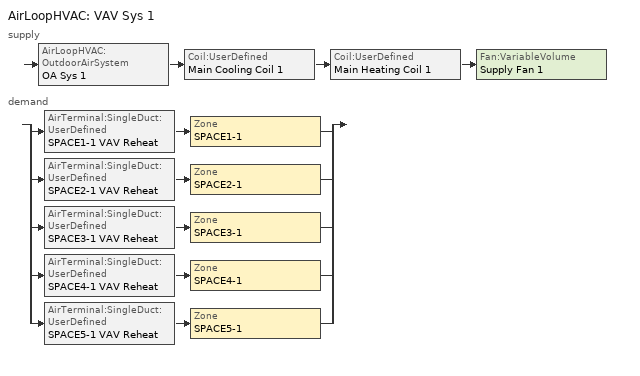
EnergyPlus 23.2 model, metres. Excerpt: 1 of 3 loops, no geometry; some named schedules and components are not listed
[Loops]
AirLoopHVAC 'VAV Sys 1'
 supply: AirLoopHVAC:OutdoorAirSystem 'OA Sys 1' > Coil:UserDefined 'Main Cooling Coil 1' > Coil:UserDefined 'Main Heating Coil 1' > Fan:VariableVolume 'Supply Fan 1'
 demand: split
  | AirTerminal:SingleDuct:UserDefined 'SPACE1-1 VAV Reheat' > Zone 'SPACE1-1'
  | AirTerminal:SingleDuct:UserDefined 'SPACE2-1 VAV Reheat' > Zone 'SPACE2-1'
  | AirTerminal:SingleDuct:UserDefined 'SPACE3-1 VAV Reheat' > Zone 'SPACE3-1'
  | AirTerminal:SingleDuct:UserDefined 'SPACE4-1 VAV Reheat' > Zone 'SPACE4-1'
  | AirTerminal:SingleDuct:UserDefined 'SPACE5-1 VAV Reheat' > Zone 'SPACE5-1'
[AirLoopHVAC]
VAV Sys 1: Design supply air flow rate=Autosize
[AirLoopHVAC:ReturnPlenum]
Return-Plenum-1: Zone=PLENUM-1
[AirTerminal:SingleDuct:UserDefined] Number of plant loop connections=1
Name | Model setup and sizing program calling manager | Overall model simulation program calling manager
SPACE1-1 VAV Reheat | Space1 ATU Init Programs | Space1 ATU Sim Programs
SPACE2-1 VAV Reheat | Space2 ATU Init Programs | Space2 ATU Sim Programs
SPACE3-1 VAV Reheat | Space3 ATU Init Programs | Space3 ATU Sim Programs
SPACE4-1 VAV Reheat | Space4 ATU Init Programs | Space4 ATU Sim Programs
SPACE5-1 VAV Reheat | Space5 ATU Init Programs | Space5 ATU Sim Programs
[Coil:UserDefined] Number of air connections=1; Plant connection is used=Yes
Name | Model setup and sizing program calling manager | Overall model simulation program calling manager
Main Cooling Coil 1 | Main Cooling Coil Init Program Manager | Main Cooling Coil Model Program Manager
Main Heating Coil 1 | Main Heating Coil Init Program Manager | Main Heating Coil Model Program Manager
[Controller:OutdoorAir]
OA Controller 1: Economizer control action type=ModulateFlow; Economizer control type=NoEconomizer; Economizer maximum limit dry bulb temperature=19; Economizer minimum limit dry bulb temperature=4.6; Lockout type=NoLockout; Maximum outdoor air flow rate=Autosize; Minimum limit type=FixedMinimum; Minimum outdoor air flow rate=Autosize; Minimum outdoor air schedule=Min OA Sched
[EnergyManagementSystem:Actuator]
Name | Actuated component control type | Actuated component type | Actuated component unique
CWcoil1_Air_MdotOut | Mass Flow Rate | Air Connection 1 | MAIN COOLING COIL 1
CWcoil1_Air_Tout | Outlet Temperature | Air Connection 1 | MAIN COOLING COIL 1
CWcoil1_Air_Wout | Outlet Humidity Ratio | Air Connection 1 | MAIN COOLING COIL 1
CWcoil1_Mdot_Max | Maximum Mass Flow Rate | Plant Connection | Main Cooling Coil 1
CWcoil1_Mdot_Min | Minimum Mass Flow Rate | Plant Connection | Main Cooling Coil 1
CWcoil1_Water_DesignVdot | Design Volume Flow Rate | Plant Connection | Main Cooling Coil 1
CWcoil1_Water_MdotRequest | Mass Flow Rate | Plant Connection | Main Cooling Coil 1
CWcoil1_Water_Tout | Outlet Temperature | Plant Connection | Main Cooling Coil 1
HWcoil1_Air_MdotOut | Mass Flow Rate | Air Connection 1 | MAIN Heating COIL 1
HWcoil1_Air_Tout | Outlet Temperature | Air Connection 1 | MAIN Heating COIL 1
HWcoil1_Air_Wout | Outlet Humidity Ratio | Air Connection 1 | MAIN Heating COIL 1
HWcoil1_Mdot_Max | Maximum Mass Flow Rate | Plant Connection | Main Heating Coil 1
HWcoil1_Mdot_Min | Minimum Mass Flow Rate | Plant Connection | Main Heating Coil 1
HWcoil1_Water_DesignVdot | Design Volume Flow Rate | Plant Connection | Main Heating Coil 1
HWcoil1_Water_MdotRequest | Mass Flow Rate | Plant Connection | Main Heating Coil 1
HWcoil1_Water_Tout | Outlet Temperature | Plant Connection | Main Heating Coil 1
Space1ATU_HW_DesignVdot | Design Volume Flow Rate | Plant Connection 1 | SPACE1-1 VAV REHEAT
Space1ATU_HW_MdotMax | Maximum Mass Flow Rate | Plant Connection 1 | SPACE1-1 VAV REHEAT
Space1ATU_HW_MdotMin | Minimum Mass Flow Rate | Plant Connection 1 | SPACE1-1 VAV REHEAT
Space1ATU_HW_MdotRequest | Mass Flow Rate | Plant Connection 1 | SPACE1-1 VAV REHEAT
Space1ATU_HW_Tout | Outlet Temperature | Plant Connection 1 | SPACE1-1 VAV REHEAT
Space1ATU_PrimAir_MdotIn | Inlet Mass Flow Rate | Primary Air Connection | SPACE1-1 VAV Reheat
Space1ATU_PrimAir_MdotOut | Outlet Mass Flow Rate | Primary Air Connection | SPACE1-1 VAV Reheat
Space1ATU_PrimAir_Tout | Outlet Temperature | Primary Air Connection | SPACE1-1 VAV Reheat
Space1ATU_PrimAir_Wout | Outlet Humidity Ratio | Primary Air Connection | SPACE1-1 VAV Reheat
Space2ATU_HW_DesignVdot | Design Volume Flow Rate | Plant Connection 1 | SPACE2-1 VAV REHEAT
Space2ATU_HW_MdotMax | Maximum Mass Flow Rate | Plant Connection 1 | SPACE2-1 VAV REHEAT
Space2ATU_HW_MdotMin | Minimum Mass Flow Rate | Plant Connection 1 | SPACE2-1 VAV REHEAT
Space2ATU_HW_MdotRequest | Mass Flow Rate | Plant Connection 1 | SPACE2-1 VAV REHEAT
Space2ATU_HW_Tout | Outlet Temperature | Plant Connection 1 | SPACE2-1 VAV REHEAT
Space2ATU_PrimAir_MdotIn | Inlet Mass Flow Rate | Primary Air Connection | SPACE2-1 VAV Reheat
Space2ATU_PrimAir_MdotOut | Outlet Mass Flow Rate | Primary Air Connection | SPACE2-1 VAV Reheat
Space2ATU_PrimAir_Tout | Outlet Temperature | Primary Air Connection | SPACE2-1 VAV Reheat
Space2ATU_PrimAir_Wout | Outlet Humidity Ratio | Primary Air Connection | SPACE2-1 VAV Reheat
Space3ATU_HW_DesignVdot | Design Volume Flow Rate | Plant Connection 1 | SPACE3-1 VAV REHEAT
Space3ATU_HW_MdotMax | Maximum Mass Flow Rate | Plant Connection 1 | SPACE3-1 VAV REHEAT
Space3ATU_HW_MdotMin | Minimum Mass Flow Rate | Plant Connection 1 | SPACE3-1 VAV REHEAT
Space3ATU_HW_MdotRequest | Mass Flow Rate | Plant Connection 1 | SPACE3-1 VAV REHEAT
Space3ATU_HW_Tout | Outlet Temperature | Plant Connection 1 | SPACE3-1 VAV REHEAT
Space3ATU_PrimAir_MdotIn | Inlet Mass Flow Rate | Primary Air Connection | SPACE3-1 VAV Reheat
Space3ATU_PrimAir_MdotOut | Outlet Mass Flow Rate | Primary Air Connection | SPACE3-1 VAV Reheat
Space3ATU_PrimAir_Tout | Outlet Temperature | Primary Air Connection | SPACE3-1 VAV Reheat
Space3ATU_PrimAir_Wout | Outlet Humidity Ratio | Primary Air Connection | SPACE3-1 VAV Reheat
Space4ATU_HW_DesignVdot | Design Volume Flow Rate | Plant Connection 1 | SPACE4-1 VAV REHEAT
Space4ATU_HW_MdotMax | Maximum Mass Flow Rate | Plant Connection 1 | SPACE4-1 VAV REHEAT
Space4ATU_HW_MdotMin | Minimum Mass Flow Rate | Plant Connection 1 | SPACE4-1 VAV REHEAT
Space4ATU_HW_MdotRequest | Mass Flow Rate | Plant Connection 1 | SPACE4-1 VAV REHEAT
Space4ATU_HW_Tout | Outlet Temperature | Plant Connection 1 | SPACE4-1 VAV REHEAT
Space4ATU_PrimAir_MdotIn | Inlet Mass Flow Rate | Primary Air Connection | SPACE4-1 VAV Reheat
Space4ATU_PrimAir_MdotOut | Outlet Mass Flow Rate | Primary Air Connection | SPACE4-1 VAV Reheat
Space4ATU_PrimAir_Tout | Outlet Temperature | Primary Air Connection | SPACE4-1 VAV Reheat
Space4ATU_PrimAir_Wout | Outlet Humidity Ratio | Primary Air Connection | SPACE4-1 VAV Reheat
Space5ATU_HW_DesignVdot | Design Volume Flow Rate | Plant Connection 1 | SPACE5-1 VAV REHEAT
Space5ATU_HW_MdotMax | Maximum Mass Flow Rate | Plant Connection 1 | SPACE5-1 VAV REHEAT
Space5ATU_HW_MdotMin | Minimum Mass Flow Rate | Plant Connection 1 | SPACE5-1 VAV REHEAT
Space5ATU_HW_MdotRequest | Mass Flow Rate | Plant Connection 1 | SPACE5-1 VAV REHEAT
Space5ATU_HW_Tout | Outlet Temperature | Plant Connection 1 | SPACE5-1 VAV REHEAT
Space5ATU_PrimAir_MdotIn | Inlet Mass Flow Rate | Primary Air Connection | SPACE5-1 VAV Reheat
Space5ATU_PrimAir_MdotOut | Outlet Mass Flow Rate | Primary Air Connection | SPACE5-1 VAV Reheat
Space5ATU_PrimAir_Tout | Outlet Temperature | Primary Air Connection | SPACE5-1 VAV Reheat
Space5ATU_PrimAir_Wout | Outlet Humidity Ratio | Primary Air Connection | SPACE5-1 VAV Reheat
[EnergyManagementSystem:InternalVariable]
Name | Internal data index key | Internal data type
CWcoil1_Air_Mdot | MAIN COOLING COIL 1 | Inlet Mass Flow Rate for Air Connection 1
CWcoil1_Air_Tinlet | MAIN COOLING COIL 1 | Inlet Temperature for Air Connection 1
CWcoil1_Air_Winlet | MAIN COOLING COIL 1 | Inlet Humidity Ratio for Air Connection 1
CWcoil1_Air_cp | MAIN COOLING COIL 1 | Inlet Specific Heat for Air Connection 1
CWcoil1_Air_rho | MAIN COOLING COIL 1 | Inlet Density for Air Connection 1
CWcoil1_Water_Mdot | MAIN COOLING COIL 1 | Inlet Mass Flow Rate for Plant Connection
CWcoil1_Water_Tinlet | MAIN COOLING COIL 1 | Inlet Temperature for Plant Connection
CWcoil1_Water_cp | MAIN COOLING COIL 1 | Inlet Specific Heat for Plant Connection
CWcoil1_Water_rho | MAIN COOLING COIL 1 | Inlet Density for Plant Connection
HWcoil1_Air_Mdot | MAIN Heating COIL 1 | Inlet Mass Flow Rate for Air Connection 1
HWcoil1_Air_Tinlet | MAIN Heating COIL 1 | Inlet Temperature for Air Connection 1
HWcoil1_Air_Winlet | MAIN Heating COIL 1 | Inlet Humidity Ratio for Air Connection 1
HWcoil1_Air_cp | MAIN Heating COIL 1 | Inlet Specific Heat for Air Connection 1
HWcoil1_Air_rho | MAIN Heating COIL 1 | Inlet Density for Air Connection 1
HWcoil1_Water_Mdot | MAIN Heating COIL 1 | Inlet Mass Flow Rate for Plant Connection
HWcoil1_Water_Tinlet | MAIN Heating COIL 1 | Inlet Temperature for Plant Connection
HWcoil1_Water_cp | MAIN Heating COIL 1 | Inlet Specific Heat for Plant Connection
HWcoil1_Water_rho | MAIN Heating COIL 1 | Inlet Density for Plant Connection
OA_Design_Tdb | VAV SYS 1 | Air System Cooling Design Outdoor Air Temperature
OA_Design_Vdot | VAV SYS 1 | Air System Outdoor Air Design Volume Flow Rate
OA_Design_W | VAV SYS 1 | Air System Cooling Design Outdoor Air Humidity Ratio
Space1ATU_CoolAirMdot | SPACE1-1 | Final Zone Design Cooling Air Mass Flow Rate
Space1ATU_HW_MdotIn | SPACE1-1 VAV REHEAT | Inlet Mass Flow Rate for Plant Connection 1
Space1ATU_HW_Tin | SPACE1-1 VAV REHEAT | Inlet Temperature for Plant Connection 1
Space1ATU_HW_cp | SPACE1-1 VAV REHEAT | Inlet Specific Heat for Plant Connection 1
Space1ATU_HW_rho | SPACE1-1 VAV REHEAT | Inlet Density for Plant Connection 1
Space1ATU_HeatAirMdot | SPACE1-1 | Final Zone Design Heating Air Mass Flow Rate
Space1ATU_PrimAir_Tinlet | SPACE1-1 VAV REHEAT | Inlet Temperature for Primary Air Connection
Space1ATU_PrimAir_Winlet | SPACE1-1 VAV REHEAT | Inlet Humidity Ratio for Primary Air Connection
Space1ATU_PrimAir_cp | SPACE1-1 VAV REHEAT | Inlet Specific Heat for Primary Air Connection
Space1ATU_PrimAir_rho | SPACE1-1 VAV REHEAT | Inlet Density for Primary Air Connection
Space1ATU_Qdot_ToCoolSP | SPACE1-1 VAV REHEAT | Remaining Sensible Load to Cooling Setpoint
Space1ATU_Qdot_ToHeatSP | SPACE1-1 VAV REHEAT | Remaining Sensible Load to Heating Setpoint
Space2ATU_CoolAirMdot | SPACE2-1 | Final Zone Design Cooling Air Mass Flow Rate
Space2ATU_HW_MdotIn | SPACE2-1 VAV REHEAT | Inlet Mass Flow Rate for Plant Connection 1
Space2ATU_HW_Tin | SPACE2-1 VAV REHEAT | Inlet Temperature for Plant Connection 1
Space2ATU_HW_cp | SPACE2-1 VAV REHEAT | Inlet Specific Heat for Plant Connection 1
Space2ATU_HW_rho | SPACE2-1 VAV REHEAT | Inlet Density for Plant Connection 1
Space2ATU_HeatAirMdot | SPACE2-1 | Final Zone Design Heating Air Mass Flow Rate
Space2ATU_PrimAir_Tinlet | SPACE2-1 VAV REHEAT | Inlet Temperature for Primary Air Connection
Space2ATU_PrimAir_Winlet | SPACE2-1 VAV REHEAT | Inlet Humidity Ratio for Primary Air Connection
Space2ATU_PrimAir_cp | SPACE2-1 VAV REHEAT | Inlet Specific Heat for Primary Air Connection
Space2ATU_PrimAir_rho | SPACE2-1 VAV REHEAT | Inlet Density for Primary Air Connection
Space2ATU_Qdot_ToCoolSP | SPACE2-1 VAV REHEAT | Remaining Sensible Load to Cooling Setpoint
Space2ATU_Qdot_ToHeatSP | SPACE2-1 VAV REHEAT | Remaining Sensible Load to Heating Setpoint
Space3ATU_CoolAirMdot | SPACE3-1 | Final Zone Design Cooling Air Mass Flow Rate
Space3ATU_HW_MdotIn | SPACE3-1 VAV REHEAT | Inlet Mass Flow Rate for Plant Connection 1
Space3ATU_HW_Tin | SPACE3-1 VAV REHEAT | Inlet Temperature for Plant Connection 1
Space3ATU_HW_cp | SPACE3-1 VAV REHEAT | Inlet Specific Heat for Plant Connection 1
Space3ATU_HW_rho | SPACE3-1 VAV REHEAT | Inlet Density for Plant Connection 1
Space3ATU_HeatAirMdot | SPACE3-1 | Final Zone Design Heating Air Mass Flow Rate
Space3ATU_PrimAir_Tinlet | SPACE3-1 VAV REHEAT | Inlet Temperature for Primary Air Connection
Space3ATU_PrimAir_Winlet | SPACE3-1 VAV REHEAT | Inlet Humidity Ratio for Primary Air Connection
Space3ATU_PrimAir_cp | SPACE3-1 VAV REHEAT | Inlet Specific Heat for Primary Air Connection
Space3ATU_PrimAir_rho | SPACE3-1 VAV REHEAT | Inlet Density for Primary Air Connection
Space3ATU_Qdot_ToCoolSP | SPACE3-1 VAV REHEAT | Remaining Sensible Load to Cooling Setpoint
Space3ATU_Qdot_ToHeatSP | SPACE3-1 VAV REHEAT | Remaining Sensible Load to Heating Setpoint
Space4ATU_CoolAirMdot | SPACE4-1 | Final Zone Design Cooling Air Mass Flow Rate
Space4ATU_HW_MdotIn | SPACE4-1 VAV REHEAT | Inlet Mass Flow Rate for Plant Connection 1
Space4ATU_HW_Tin | SPACE4-1 VAV REHEAT | Inlet Temperature for Plant Connection 1
Space4ATU_HW_cp | SPACE4-1 VAV REHEAT | Inlet Specific Heat for Plant Connection 1
Space4ATU_HW_rho | SPACE4-1 VAV REHEAT | Inlet Density for Plant Connection 1
Space4ATU_HeatAirMdot | SPACE4-1 | Final Zone Design Heating Air Mass Flow Rate
Space4ATU_PrimAir_Tinlet | SPACE4-1 VAV REHEAT | Inlet Temperature for Primary Air Connection
Space4ATU_PrimAir_Winlet | SPACE4-1 VAV REHEAT | Inlet Humidity Ratio for Primary Air Connection
Space4ATU_PrimAir_cp | SPACE4-1 VAV REHEAT | Inlet Specific Heat for Primary Air Connection
Space4ATU_PrimAir_rho | SPACE4-1 VAV REHEAT | Inlet Density for Primary Air Connection
Space4ATU_Qdot_ToCoolSP | SPACE4-1 VAV REHEAT | Remaining Sensible Load to Cooling Setpoint
Space4ATU_Qdot_ToHeatSP | SPACE4-1 VAV REHEAT | Remaining Sensible Load to Heating Setpoint
Space5ATU_CoolAirMdot | SPACE5-1 | Final Zone Design Cooling Air Mass Flow Rate
Space5ATU_HW_MdotIn | SPACE5-1 VAV REHEAT | Inlet Mass Flow Rate for Plant Connection 1
Space5ATU_HW_Tin | SPACE5-1 VAV REHEAT | Inlet Temperature for Plant Connection 1
Space5ATU_HW_cp | SPACE5-1 VAV REHEAT | Inlet Specific Heat for Plant Connection 1
Space5ATU_HW_rho | SPACE5-1 VAV REHEAT | Inlet Density for Plant Connection 1
Space5ATU_HeatAirMdot | SPACE5-1 | Final Zone Design Heating Air Mass Flow Rate
Space5ATU_PrimAir_Tinlet | SPACE5-1 VAV REHEAT | Inlet Temperature for Primary Air Connection
Space5ATU_PrimAir_Winlet | SPACE5-1 VAV REHEAT | Inlet Humidity Ratio for Primary Air Connection
Space5ATU_PrimAir_cp | SPACE5-1 VAV REHEAT | Inlet Specific Heat for Primary Air Connection
Space5ATU_PrimAir_rho | SPACE5-1 VAV REHEAT | Inlet Density for Primary Air Connection
Space5ATU_Qdot_ToCoolSP | SPACE5-1 VAV REHEAT | Remaining Sensible Load to Cooling Setpoint
Space5ATU_Qdot_ToHeatSP | SPACE5-1 VAV REHEAT | Remaining Sensible Load to Heating Setpoint
Sys1_CoolDes_Qdot | VAV SYS 1 | Air System Cooling Design Sensible Capacity
Sys1_Design_Vdot | VAV SYS 1 | Intermediate Air System Main Supply Volume Flow Rate
Sys1_HeatDes_Qdot | VAV SYS 1 | Air System Heating Design Sensible Capacity
[EnergyManagementSystem:MeteredOutputVariable] Group type=System; Resource type=EnergyTransfer; Units=J; Update frequency=SystemTimestep
Name | Ems program or subroutine | Ems variable | End use category
CWcoil1 tot cool Energy | MainCWCoil1_ModelOuput | CWcoil1_tot_cool_Energy | CoolingCoils
HWcoil1 tot heat Energy | MainHWCoil1_ModelOuput | HWcoil1_tot_heat_Energy | HeatingCoils
[EnergyManagementSystem:OutputVariable] Type of data in variable=Averaged; Units=W; Update frequency=SystemTimestep
Name | Ems program or subroutine | Ems variable
Main CW Coil Total Cooling Rate | MainCWCoil1_ModelOuput | CWcoil1_tot_cool_Power
Main HW Coil Total Heating Rate | MainHWCoil1_ModelOuput | HWcoil1_tot_heat_Power
Space 1 VAV Reheat Coil Total Heating Rate | Space1ATU_ModelOutput | Space1ATU_tot_heat_Power
Space 2 VAV Reheat Coil Total Heating Rate | Space2ATU_ModelOutput | Space2ATU_tot_heat_Power
Space 3 VAV Reheat Coil Total Heating Rate | Space3ATU_ModelOutput | Space3ATU_tot_heat_Power
Space 4 VAV Reheat Coil Total Heating Rate | Space4ATU_ModelOutput | Space4ATU_tot_heat_Power
Space 5 VAV Reheat Coil Total Heating Rate | Space5ATU_ModelOutput | Space5ATU_tot_heat_Power
[EnergyManagementSystem:Program]
ATU_Sim_Model: IF (ATU_Avail_Sched == 0.0); Set Air_MdotOut     = 0.0; Set HW_MdotRequest  = 0.0; Set HW_Tout    = HW_Tin; Set HWCoil_heat_Power    = 0.0; Set Air_Tout             = DeckAir_Tinlet; Set Air_Wout             = DeckAir_Winlet; Set DamperPosition = DamperMin; RETURN; ENDIF; Set Zone_H = @HFnTdbW Zone_T Zone_W; Set Zone_H_AtCoolSp = @HFnTdbW Zone_Tsp_Cool Zone_W; Set Zone_H_AtHeatSp = @HFnTdbW Zone_Tsp_Heat Zone_W; Set SupAir_H = @HFnTdbW DeckAir_Tinlet DeckAir_Winlet; IF Qdot_Req_toCoolSP < (0 - 10.0); Set ABS_Qdot_Cool = @ABS Qdot_Req_toCoolSP; Set Air_Mdot = ABS_Qdot_Cool / (Zone_H_AtCoolSp - SupAir_H); Set Air_Mdot = @MIN AirSupMdotDesign Air_Mdot; Set DamperPosition = Air_Mdot / AirSupMdotDesign; IF DamperPosition < DamperMin; Set Air_Mdot = DamperMin * AirSupMdotDesign; Set HoutDesired = Zone_H_AtHeatSp - ABS_Qdot_Cool/Air_Mdot; Set Air_Tsp = @TdbFnHW HoutDesired DeckAir_Winlet; Set Water_Mdot    = HWCoil_Mdot; Set Air_Tinlet    = DeckAir_Tinlet; Set Air_Winlet    = DeckAir_Winlet; Set Water_Tinlet  = HW_Tin; Set Coil_Eff      = HWCoil_Eff; Set Water_Mdot_Max = HWCoil_Mdot_Max; Set Water_cp       = HW_Cp; RUN HW_Coil_Sim_Model; Set HW_MdotRequest      = Water_MdotRequest; Set Air_Tout            = Air_Tout; Set Air_Wout            = Air_Wout; Set HWCoil_heat_Power   = Tot_heat_Power; Set HW_Tout   = Water_Tout; ELSE; Set HW_MdotRequest       = 0.0; Set Air_Tout             = DeckAir_Tinlet; Set Air_Wout             = DeckAir_Winlet; Set HWCoil_heat_Power    = 0.0; Set HW_Tout    = HW_Tin; Set Air_MdotOut = Air_Mdot; ENDIF; ELSEIF Qdot_Req_toHeatSP > 10.0; Set DamperPosition = 1.0; Set Air_Mdot = AirSupMdotDesign; Set ABS_Qdot_heat = @ABS Qdot_Req_toHeatSP; Set HoutDesired   = Zone_H_AtHeatSp + ABS_Qdot_Heat/Air_Mdot; Set Air_Tsp = @TdbFnHW HoutDesired DeckAir_Winlet; Set Water_Mdot    = HWCoil_Mdot; Set Air_Tinlet    = DeckAir_Tinlet; Set Air_Winlet    = DeckAir_Winlet; Set Water_Tinlet  = HW_Tin; Set Coil_Eff      = HWCoil_Eff; Set Water_Mdot_Max = HWCoil_Mdot_Max; Set Water_cp       = HW_Cp; RUN HW_Coil_Sim_Model; Set HW_MdotRequest      = Water_MdotRequest; Set Air_Tout            = Air_Tout; Set Air_Wout            = Air_Wout; Set HWCoil_heat_Power   = Tot_heat_Power; Set HW_Tout   = Water_Tout; ELSE; Set DamperPosition = DamperMin; Set Air_Mdot = DamperPosition * AirSupMdotDesign; Set HoutDesired   = Zone_H_AtHeatSp; Set Air_Tsp = @TdbFnHW HoutDesired DeckAir_Winlet; Set Air_Tinlet    = DeckAir_Tinlet; Set Air_Winlet    = DeckAir_Winlet; Set Water_Tinlet  = HW_Tin; Set Coil_Eff      = HWCoil_Eff; Set Water_Mdot_Max = HWCoil_Mdot_Max; Set Water_cp       = HW_Cp; RUN HW_Coil_Sim_Model; Set HW_MdotRequest      = Water_MdotRequest; Set Air_Tout            = Air_Tout; Set Air_Wout            = Air_Wout; Set HWCoil_heat_Power   = Tot_heat_Power; Set HW_Tout   = Water_Tout; ENDIF; Set Air_MdotOut = Air_Mdot
CW_Coil_Sim_Model: IF Air_Mdot == 0.0; SET Air_Tout = Air_Tinlet; SET Air_Wout = Air_Winlet; Set Air_MdotOut = Air_Mdot; Set tot_cool_Power = 0.0; Set Water_Tout = Water_Tinlet; Set Water_MdotRequest = 0.0; RETURN; ENDIF; Set AirIn_Enth     = @HFnTdbW Air_Tinlet Air_Winlet; Set Air_Wout_Limit = @WFnTdbRhPb Water_Tinlet 1 OA_Press; Set AirOut_Enth_Limit = @HFnTdbW Water_Tinlet Air_Wout_Limit; Set MaxQdot      = Coil_Eff * Air_Mdot * (AirIn_Enth - AirOut_Enth_Limit); IF MaxQdot <= 0.0; SET Air_Tout          = Air_Tinlet; SET Air_Wout          = Air_Winlet; Set Air_MdotOut       = Air_Mdot; Set tot_cool_Power    = 0.0; Set Water_Tout        = Water_Tinlet; Set Water_MdotRequest = 0.0; RETURN; ENDIF; Set AirIn_dewpoint = @TdpFnWpb Air_Winlet OA_Press; IF  AirIn_dewpoint < Air_Tsp; Set Air_Wout = Air_Winlet; Set Air_HoutSP = @HFnTdbW Air_Tsp Air_Wout; Set Qdot_SP    = Air_Mdot * (AirIn_Enth - Air_HoutSP); IF Qdot_SP > MaxQdot; Set Air_Hout = AirIn_Enth - (MaxQdot/Air_Mdot); ELSE; Set Air_Hout = Air_HoutSP; ENDIF; ELSEIF AirIn_dewpoint > Air_Tsp; Set Air_WoutSP = @WFnTdbRhPb Air_Tsp 1 OA_Press; Set Air_HoutSP = @HFnTdbW Air_Tsp Air_WoutSP; Set Qdot_SP    = Air_Mdot * (AirIn_Enth - Air_HoutSP); IF Qdot_SP > MaxQdot; set Air_Hout = AirIn_Enth - (MaxQdot/Air_Mdot); set Air_Tsat = @TsatFnHPb Air_Hout OA_Press; SEt Air_Wout = @WFnTdbRhPb Air_Tsat 1 OA_Press; ELSE; set Air_Hout = Air_HoutSP; SEt Air_Wout = Air_WoutSP; ENDIF; ENDIF; Set Air_Tout = @TdbFnHW Air_Hout Air_Wout; Set ActualQdot  = Air_Mdot * (AirIn_Enth   - Air_Hout); Set Water_partLoad = ActualQdot / MaxQdot; Set Water_MdotRequest = Water_Mdot_Max * Water_PartLoad; IF (Water_Mdot > 0.0); Set CW_tempRise = ActualQdot/(Water_Mdot * Water_cp); ELSE; Set CW_tempRise = ActualQdot/(Water_MdotRequest * Water_cp); ENDIF; Set Water_Tout = Water_Tinlet + CW_tempRise; Set tot_cool_Power = ActualQdot
HW_Coil_Sim_Model: IF Air_Mdot == 0.0; SET Air_Tout = Air_Tinlet; SET Air_Wout = Air_Winlet; Set Air_MdotOut = Air_Mdot; Set tot_heat_Power = 0.0; Set Water_Tout = Water_Tinlet; Set Water_MdotRequest = 0.0; RETURN; ENDIF; IF Air_Tinlet > Air_Tsp; SET Air_Tout          = Air_Tinlet; SET Air_Wout          = Air_Winlet; Set Air_MdotOut       = Air_Mdot; Set tot_heat_Power    = 0.0; Set Water_Tout        = Water_Tinlet; Set Water_MdotRequest = 0.0; RETURN; ENDIF; Set AirIn_Enth     = @HFnTdbW Air_Tinlet Air_Winlet; Set AirOut_Enth_Limit = @HFnTdbW Water_Tinlet Air_Winlet; Set MaxQdot      = Coil_Eff * Air_Mdot * (AirOut_Enth_Limit - AirIn_Enth ); IF MaxQdot <= 0.0; SET Air_Tout          = Air_Tinlet; SET Air_Wout          = Air_Winlet; Set Air_MdotOut       = Air_Mdot; Set tot_heat_Power    = 0.0; Set Water_Tout        = Water_Tinlet; Set Water_MdotRequest = 0.0; RETURN; ENDIF; Set Air_Wout = Air_Winlet; Set Air_HoutSP = @HFnTdbW Air_Tsp Air_Wout; Set Qdot_SP    = Air_Mdot * (Air_HoutSP - AirIn_Enth ); IF Qdot_SP > MaxQdot; Set Air_Hout = AirIn_Enth + (MaxQdot/Air_Mdot); ELSE; Set Air_Hout = Air_HoutSP; ENDIF; Set Air_Tout = @TdbFnHW Air_Hout Air_Wout; Set ActualQdot  = Air_Mdot * (Air_Hout - AirIn_Enth); Set Water_partLoad = ActualQdot / MaxQdot; Set Water_MdotRequest = Water_Mdot_Max * Water_PartLoad; Set HW_tempFall = ActualQdot/(Water_MdotRequest * Water_cp); Set Water_Tout = Water_Tinlet - HW_tempFall; Set tot_heat_Power = ActualQdot
InitMainSimpleCoilModel: Set CWLoopExitTemp = 7.0; Set CWLoopDeltaTemp = 4.0; Set CW_CP = @CPCW CWLoopExitTemp; Set CW_rho = @RhoH2O CWLoopExitTemp; Set CWcoil1_Water_DesignVdot = Sys1_CoolDes_Qdot / (( CW_rho * CW_CP) * CWLoopDeltaTemp); Set CWcoil1_Mdot_Min = 0.0; Set CWcoil1_Mdot_Max = CWcoil1_Water_DesignVdot * CW_rho
